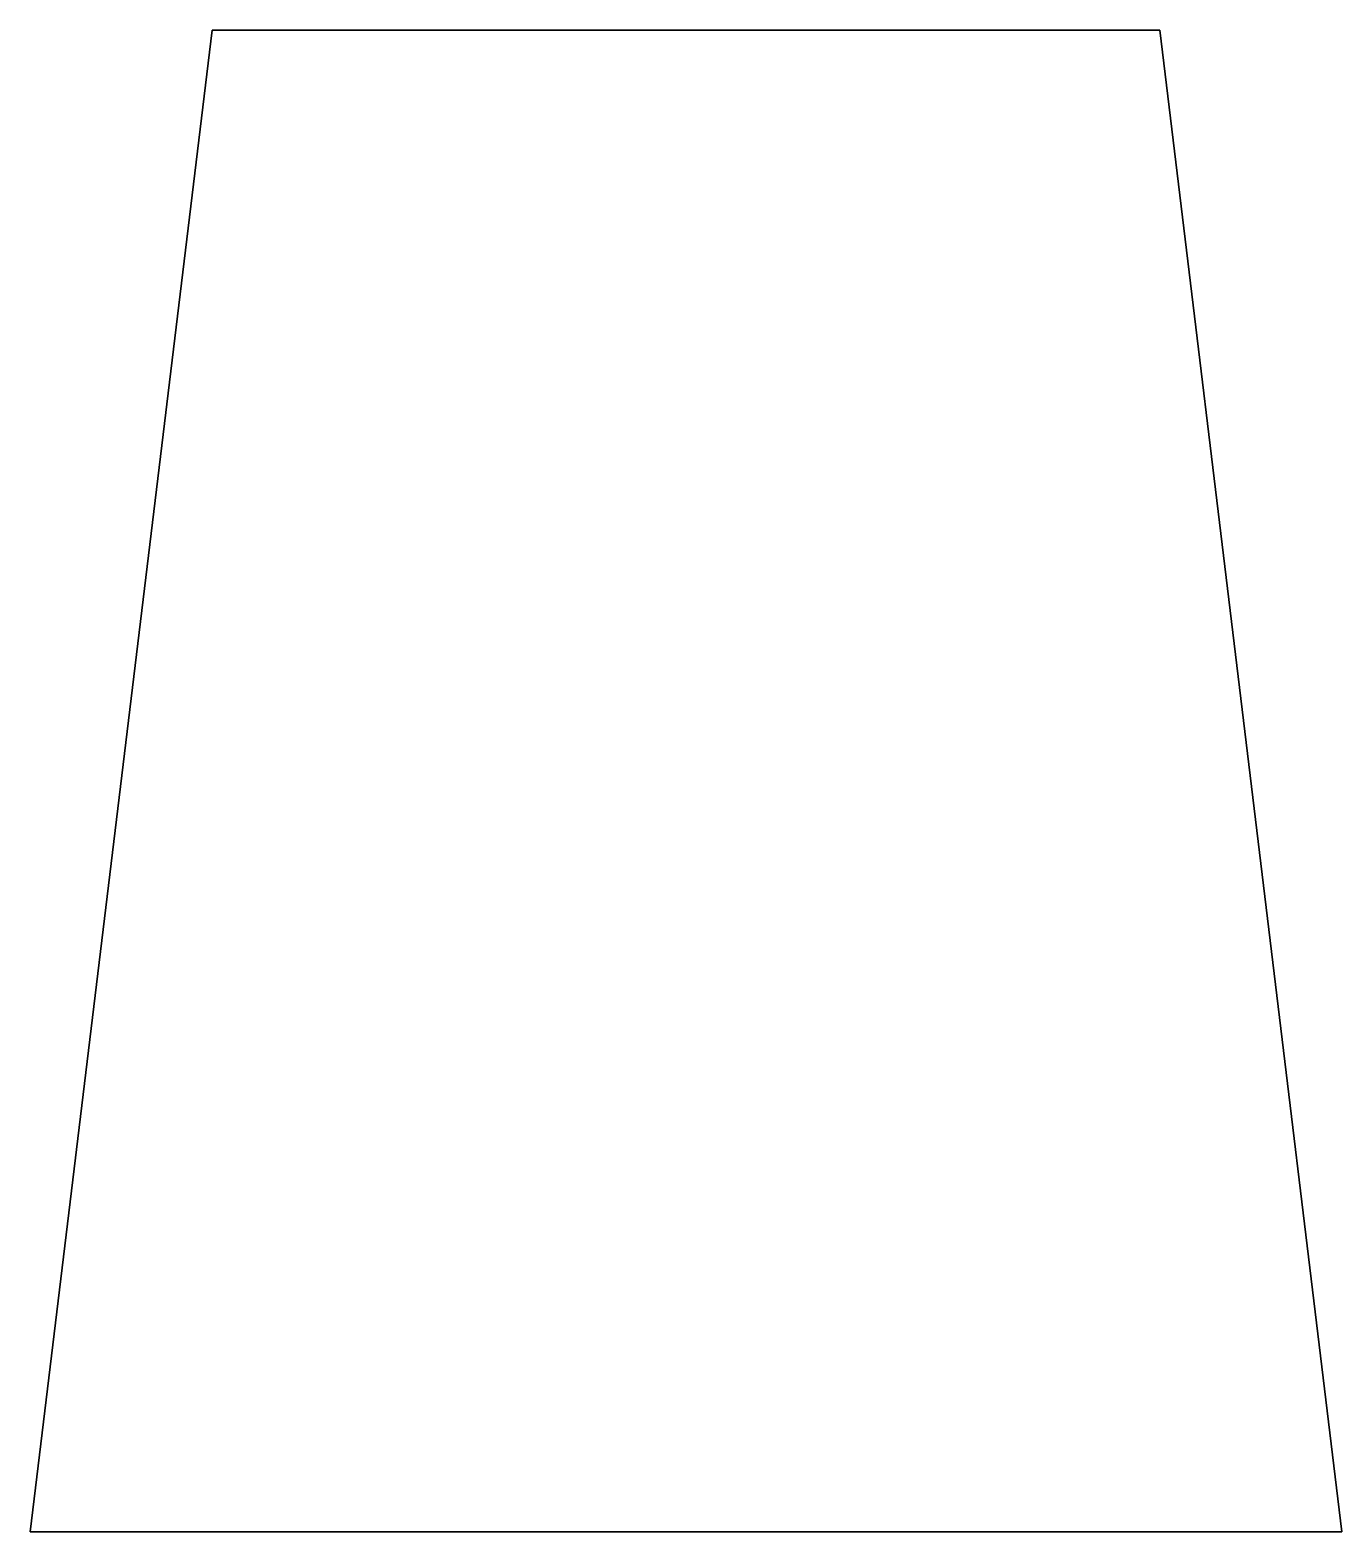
# Model space of a CAD drawing. Header units: millimetres. Extents: x 7 to 43, y 1.7 to 42.9.
import ezdxf

# ---------------------------------------------------------------- set-up
doc = ezdxf.new("R2010")
doc.units = ezdxf.units.MM
doc.layers.get('0').update_dxf_attribs({"linetype": 'CONTINUOUS'})

msp = doc.modelspace()

# ---------------------------------------------------------------- linework, layer by layer
for p, q in [((12, 42.929), (7, 1.698)), ((38, 42.929), (12, 42.929)), ((43, 1.698), (38, 42.929)), ((7, 1.698), (43, 1.698))]:
    msp.add_line(p, q)
msp.add_lwpolyline([(38, 42.929), (43, 1.698), (7, 1.698), (12, 42.929)], close=True)

doc.saveas('drawing.dxf')
